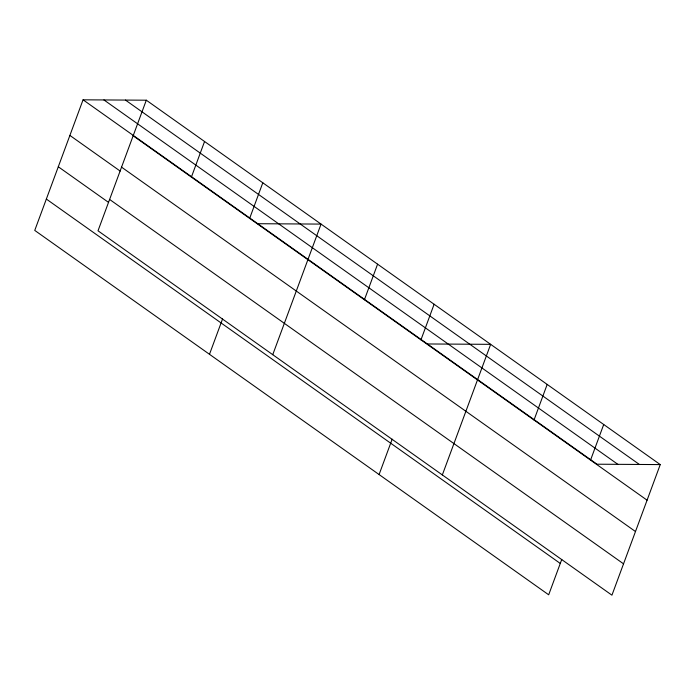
<?xml version="1.0" encoding="UTF-8"?>
<svg xmlns="http://www.w3.org/2000/svg" width="695" height="695" viewBox="0 0 695 695"><rect width="100%" height="100%" fill="white"/><g stroke="black" fill="none" stroke-linecap="round" stroke-linejoin="round"><path stroke-width="1.04" d="M146.315 100.202L98.012 230.792L611.939 595.181L660.25 464.59L146.315 100.202L83.061 99.819L34.75 230.41L548.685 594.798L561.769 559.414M191.394 177.095L204.565 141.493M249.644 218.395L262.806 182.794M209.49 354.302L222.574 318.918M272.744 354.685L321.055 224.094L257.793 223.712M364.415 299.771L377.585 264.169M420.953 339.855L434.123 304.254M379.088 474.555L392.171 439.171M442.341 474.928L490.653 344.338L427.39 343.964M534.021 420.023L547.182 384.422M590.55 460.107L603.72 424.506M660.25 464.59L596.988 464.208L83.061 99.819M125.439 100.071L639.374 464.46M103.937 99.941L617.864 464.33M133.145 135.794L647.08 500.183M121.555 167.148L635.482 531.536M69.891 135.421L120.192 171.083M109.602 199.439L623.537 563.836M58.293 166.765L108.594 202.436M46.348 199.065L560.283 563.454"/></g></svg>
